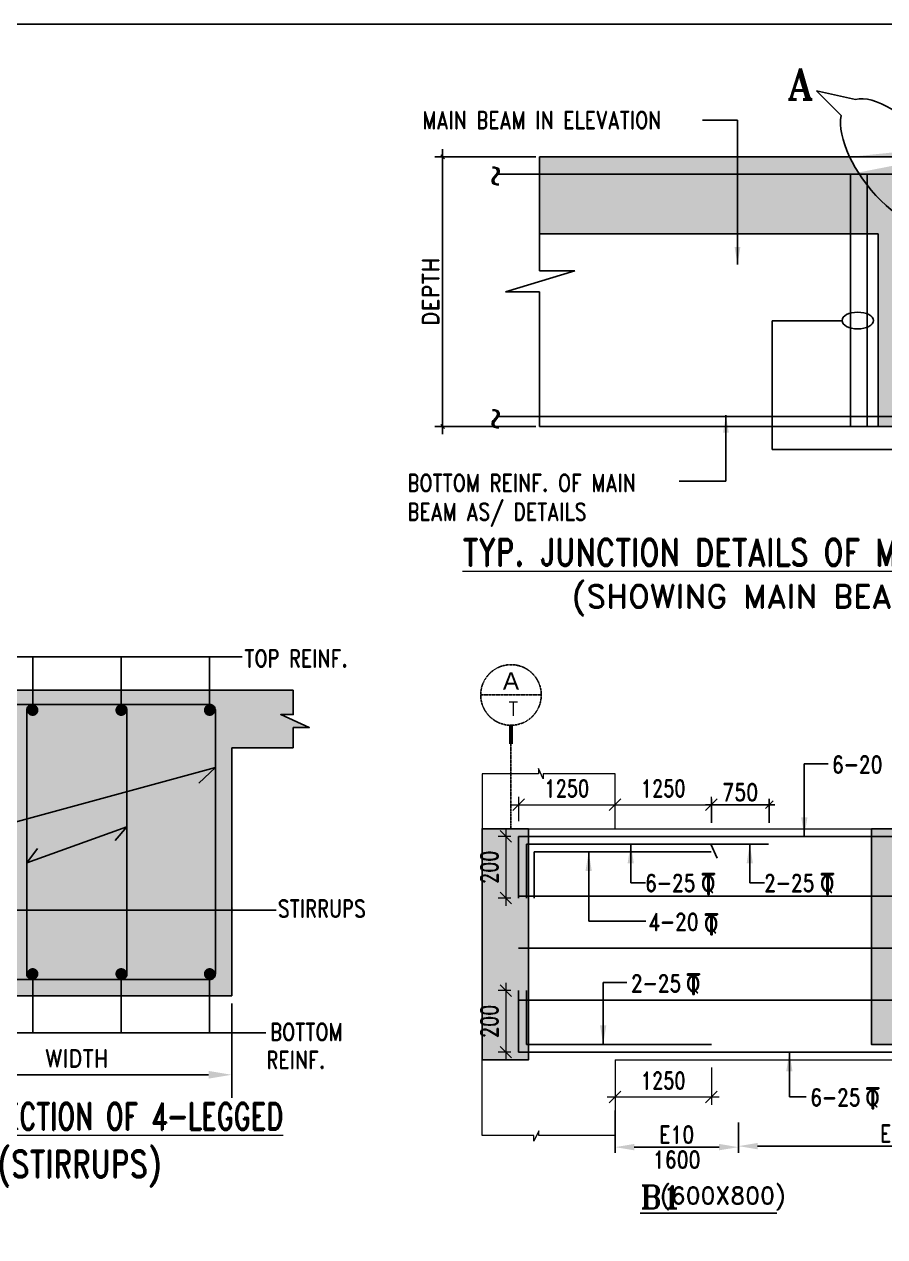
# Model space of a CAD drawing. Header units: millimetres. Extents: x 2061841 to 105821645, y -77612 to 48520811.
# Drawn here: x 2788404 to 2799567, y 43563 to 59297 of the extents above; entities that cross this region are included whole.
import ezdxf
from ezdxf.enums import TextEntityAlignment as Align

# ---------------------------------------------------------------- set-up
doc = ezdxf.new("R2010")
doc.units = ezdxf.units.MM
doc.header["$LTSCALE"] = 10
doc.header["$MEASUREMENT"] = 0
for name, pattern in [('AUDIT_I_161129175419-4', [0]), ('AUDIT_I_161129175419-5', [0]), ('BASEMENT COLUMN SETTING OUT-PART 2_R4$0$CENTER', [2, 1.25, -0.25, 0.25, -0.25]), ('CENTER', [2, 1.25, -0.25, 0.25, -0.25])]:
    doc.linetypes.add(name, pattern=pattern)
for name, color, linetype in [('A-Grid-Tower', 8, 'CENTER'), ('BASEMENT COLUMN SETTING OUT-PART 2_R4$0$A-GRID-MAIN', 2, 'BASEMENT COLUMN SETTING OUT-PART 2_R4$0$CENTER'), ('BEAM', 4, 'Continuous'), ('BEAM HATCH', 252, 'Continuous'), ('BORDER', 5, 'Continuous'), ('DIM', 8, 'Continuous'), ('HATCH', 33, 'Continuous'), ('LEADER', 3, 'Continuous'), ('REIN', 1, 'Continuous'), ('reinf', 1, 'Continuous'), ('SHEET', 7, 'Continuous'), ('VIN_BEAM', 4, 'Continuous')]:
    doc.layers.add(name, color=color, linetype=linetype)
for name, color, linetype, lineweight in [('GEN-LEDAR', 3, 'Continuous', 0), ('SHADE', 252, 'Continuous', 18), ('TEXT', 2, 'Continuous', 25), ('TEXT 3', 1, 'Continuous', 18), ('V-Beam1', 4, 'Continuous', 25), ('VIN_SLAB DIMENSION', 3, 'Continuous', 13)]:
    doc.layers.add(name, color=color, linetype=linetype, lineweight=lineweight)
doc.styles.add('200', font='romand.shx', dxfattribs={"width": 0.8, "height": 225})
doc.styles.add('BASEMENT COLUMN SETTING OUT-PART 2_R4$0$MAS-TXTL', font='arial.ttf', dxfattribs={"height": 200})
doc.styles.add('BASEMENT COLUMN SETTING OUT-PART 2_R4$0$MAS-TXTS', font='romans.shx', dxfattribs={"width": 0.8, "height": 180})
doc.styles.add('MAH', font='romand.shx', dxfattribs={"height": 210})
doc.styles.add('PK', font='romand.shx', dxfattribs={"width": 0.7, "height": 225})
doc.styles.add('PRP 100', font='romand.shx', dxfattribs={"width": 0.75})
doc.styles.add('RD', font='romand.shx', dxfattribs={"width": 0.9, "height": 225})
doc.styles.add('ROMAND', font='romand', dxfattribs={"height": 200})
doc.styles.add('RT', font='romant.shx', dxfattribs={"height": 250})
doc.dimstyles.new('AR', dxfattribs={"dimtxt": 250, "dimasz": 300, "dimexe": 300, "dimexo": 100, "dimgap": 100, "dimtad": 1, "dimdec": 0, "dimdsep": 46, "dimtxsty": 'RD', "dimcen": 2.5, "dimdle": 100, "dimclrd": 3, "dimclre": 3, "dimclrt": 2, "dimadec": 0, "dimazin": 0, "dimtfac": 1, "dimtdec": 0, "dimtmove": 0, "dimatfit": 3, "dimfxl": 1, "dimtolj": 1, "dimtzin": 0, "dimarcsym": 0})
doc.dimstyles.new('dim', dxfattribs={"dimtxt": 225, "dimasz": 150, "dimexe": 100, "dimexo": 100, "dimgap": 100, "dimtad": 1, "dimdec": 0, "dimlfac": -1, "dimrnd": 5, "dimdsep": 46, "dimtxsty": 'PRP 100', "dimblk": 'OBLIQUE', "dimcen": 1.5, "dimdle": 100, "dimclrd": 3, "dimclre": 3, "dimclrt": 2, "dimadec": 0, "dimazin": 0, "dimtfac": 1, "dimtdec": 0, "dimtix": 1, "dimtmove": 0, "dimatfit": 3, "dimldrblk": 'OBLIQUE', "dimfxl": 200, "dimlwd": -1, "dimlwe": -1, "dimarcsym": 0})
doc.dimstyles.new('GR', dxfattribs={"dimtxt": 225, "dimasz": 100, "dimexe": 50, "dimexo": 50, "dimgap": 40, "dimtad": 1, "dimdec": 0, "dimzin": 0, "dimdsep": 46, "dimtxsty": 'RD', "dimblk1": 'OBLIQUE', "dimblk2": 'OBLIQUE', "dimsah": 1, "dimcen": 0, "dimdle": 100, "dimclrd": 3, "dimclre": 3, "dimclrt": 2, "dimadec": 0, "dimazin": 0, "dimtfac": 1, "dimtdec": 0, "dimtix": 1, "dimtmove": 0, "dimatfit": 3, "dimfxl": 1, "dimtolj": 1, "dimtzin": 0, "dimarcsym": 0})
doc.dimstyles.new('GR1', dxfattribs={"dimtxt": 225, "dimasz": 125, "dimexe": 125, "dimexo": 100, "dimgap": 50, "dimtad": 1, "dimdec": 0, "dimzin": 3, "dimdsep": 46, "dimtxsty": '200', "dimblk1": 'OBLIQUE', "dimblk2": 'OBLIQUE', "dimsah": 1, "dimcen": 0.0625, "dimdle": 125, "dimclrd": 3, "dimclre": 3, "dimclrt": 2, "dimadec": 0, "dimazin": 0, "dimtfac": 1, "dimtdec": 0, "dimtix": 1, "dimtmove": 0, "dimatfit": 3, "dimfxl": 1, "dimtolj": 1, "dimtzin": 0, "dimarcsym": 0})
doc.dimstyles.new('GR2', dxfattribs={"dimtxt": 225, "dimasz": 100, "dimexe": 75, "dimexo": 75, "dimgap": 50, "dimtad": 1, "dimdec": 0, "dimdsep": 46, "dimtxsty": '200', "dimblk1": 'OBLIQUE', "dimblk2": 'OBLIQUE', "dimsah": 1, "dimcen": 50, "dimdle": 75, "dimclrd": 3, "dimclre": 3, "dimclrt": 2, "dimadec": 0, "dimazin": 0, "dimtfac": 1, "dimtdec": 0, "dimtix": 1, "dimtmove": 0, "dimatfit": 3, "dimldrblk": 'OBLIQUE', "dimfxl": 1, "dimtolj": 1, "dimtzin": 0, "dimarcsym": 0})
doc.dimstyles.new('MA', dxfattribs={"dimtxt": 210, "dimasz": 50, "dimexe": 100, "dimexo": 50, "dimgap": 50, "dimtad": 1, "dimdec": 0, "dimzin": 0, "dimdsep": 46, "dimtxsty": 'MAH', "dimblk1": 'OBLIQUE', "dimblk2": 'OBLIQUE', "dimsah": 1, "dimcen": 0.09, "dimdle": 100, "dimclrd": 3, "dimclre": 3, "dimclrt": 2, "dimadec": 0, "dimazin": 0, "dimtfac": 1, "dimtdec": 0, "dimtix": 1, "dimtofl": 0, "dimtmove": 0, "dimatfit": 3, "dimldrblk": 'OBLIQUE', "dimfxl": 1, "dimtolj": 1, "dimtzin": 0, "dimarcsym": 0})

# ---------------------------------------------------------------- blocks, each defined once
blk = doc.blocks.new('_Oblique')
at = {"color": 0, "linetype": 'ByBlock', "lineweight": -2}
blk.add_line((-0.5, -0.5), (0.5, 0.5), dxfattribs=at)
blk = doc.blocks.new('*D2007')
at = {"layer": 'Defpoints', "color": 0, "transparency": 16777216}
for p in [(2797318, 49170), (2796068, 48858), (2797318, 48858)]:
    blk.add_point(p, dxfattribs=at)
at = {"layer": 'VIN_SLAB DIMENSION', "color": 3, "transparency": 16777216}
for p, q in [((2796068, 48958), (2796068, 49270)), ((2797318, 48958), (2797318, 49270)), ((2795968, 49170), (2797418, 49170))]:
    blk.add_line(p, q, dxfattribs=at)
at = {"layer": 'VIN_SLAB DIMENSION', "color": 3, "transparency": 16777216, "xscale": 150, "yscale": 150, "zscale": 150, "rotation": 180}
blk.add_blockref('_Oblique', (2796068, 49170), dxfattribs=at)
at = {"layer": 'VIN_SLAB DIMENSION', "color": 3, "transparency": 16777216, "xscale": 150, "yscale": 150, "zscale": 150}
blk.add_blockref('_Oblique', (2797318, 49170), dxfattribs=at)
at = {"layer": 'VIN_SLAB DIMENSION', "color": 2, "transparency": 16777216, "insert": (2796693, 49382), "char_height": 225, "attachment_point": 5, "style": 'PRP 100'}
blk.add_mtext('1250', dxfattribs=at)
blk = doc.blocks.new('OBLIQUE')
blk = doc.blocks.new('A$C33BE299A')
at = {"layer": 'SHEET', "color": 4, "style": 'ROMAND'}
for s, height, p in [('T', 170, (-16.2, 0)), ('Q', 125, (-14.4, 26.9))]:
    blk.add_text(s, height=height, dxfattribs=at).set_placement(p)
blk = doc.blocks.new('*D1809')
at = {"layer": 'Defpoints', "color": 0, "transparency": 16777216}
for p in [(2794818, 48758, 52), (2794652, 47958), (2794818, 47958, 51)]:
    blk.add_point(p, dxfattribs=at)
at = {"layer": 'VIN_SLAB DIMENSION', "color": 3, "transparency": 16777216}
for p, q in [((2794652, 48858), (2794652, 47858)), ((2794718, 48758), (2794552, 48758)), ((2794718, 47958), (2794552, 47958))]:
    blk.add_line(p, q, dxfattribs=at)
at = {"layer": 'VIN_SLAB DIMENSION', "color": 3, "transparency": 16777216, "xscale": 150, "yscale": 150, "zscale": 150}
for p, rotation in [((2794652, 48758), 90), ((2794652, 47958), 270)]:
    blk.add_blockref('_Oblique', p, dxfattribs=dict(at, rotation=rotation))
at = {"layer": 'VIN_SLAB DIMENSION', "color": 2, "transparency": 16777216, "insert": (2794439, 48358), "char_height": 225, "attachment_point": 5, "rotation": 90, "style": 'PRP 100'}
blk.add_mtext('200', dxfattribs=at)
blk = doc.blocks.new('*D1810')
at = {"layer": 'Defpoints', "color": 0, "transparency": 16777216}
for p in [(2794818, 46758, 52), (2794652, 45958), (2794818, 45958, 51)]:
    blk.add_point(p, dxfattribs=at)
at = {"layer": 'VIN_SLAB DIMENSION', "color": 3, "transparency": 16777216}
for p, q in [((2794718, 46758), (2794552, 46758)), ((2794652, 46858), (2794652, 45858)), ((2794718, 45958), (2794552, 45958))]:
    blk.add_line(p, q, dxfattribs=at)
at = {"layer": 'VIN_SLAB DIMENSION', "color": 3, "transparency": 16777216, "xscale": 150, "yscale": 150, "zscale": 150}
for p, rotation in [((2794652, 46758), 90), ((2794652, 45958), 270)]:
    blk.add_blockref('_Oblique', p, dxfattribs=dict(at, rotation=rotation))
at = {"layer": 'VIN_SLAB DIMENSION', "color": 2, "transparency": 16777216, "insert": (2794439, 46358), "char_height": 225, "attachment_point": 5, "rotation": 90, "style": 'PRP 100'}
blk.add_mtext('200', dxfattribs=at)
blk = doc.blocks.new('*D1813')
at = {"layer": 'BEAM', "color": 3, "lineweight": -2, "transparency": 16777216}
for p, q in [((2797243, 49170), (2798143, 49170)), ((2797318, 48933), (2797318, 49245)), ((2798068, 48933), (2798068, 49245))]:
    blk.add_line(p, q, dxfattribs=at)
at = {"layer": 'Defpoints', "color": 0, "transparency": 16777216}
for p in [(2798068, 49170), (2797318, 48858, 52), (2798068, 48858, 52)]:
    blk.add_point(p, dxfattribs=at)
at = {"layer": 'BEAM', "color": 3, "lineweight": -2, "transparency": 16777216, "xscale": 100, "yscale": 100, "zscale": 100, "rotation": 180}
blk.add_blockref('_Oblique', (2797318, 49170), dxfattribs=at)
at = {"layer": 'BEAM', "color": 3, "lineweight": -2, "transparency": 16777216, "xscale": 100, "yscale": 100, "zscale": 100}
blk.add_blockref('_Oblique', (2798068, 49170), dxfattribs=at)
at = {"layer": 'BEAM', "color": 2, "transparency": 16777216, "insert": (2797693, 49332), "char_height": 225, "attachment_point": 5, "style": '200'}
blk.add_mtext('\\A1;750', dxfattribs=at)
blk = doc.blocks.new('*D1816')
at = {"layer": 'Defpoints', "color": 0, "transparency": 16777216}
for p in [(2796068, 45858), (2797318, 45858), (2797318, 45377)]:
    blk.add_point(p, dxfattribs=at)
at = {"layer": 'VIN_SLAB DIMENSION', "color": 3, "transparency": 16777216}
for p, q in [((2796068, 45758), (2796068, 45277)), ((2797318, 45758), (2797318, 45277)), ((2795968, 45377), (2797418, 45377))]:
    blk.add_line(p, q, dxfattribs=at)
at = {"layer": 'VIN_SLAB DIMENSION', "color": 3, "transparency": 16777216, "xscale": 150, "yscale": 150, "zscale": 150, "rotation": 180}
blk.add_blockref('_Oblique', (2796068, 45377), dxfattribs=at)
at = {"layer": 'VIN_SLAB DIMENSION', "color": 3, "transparency": 16777216, "xscale": 150, "yscale": 150, "zscale": 150}
blk.add_blockref('_Oblique', (2797318, 45377), dxfattribs=at)
at = {"layer": 'VIN_SLAB DIMENSION', "color": 2, "transparency": 16777216, "insert": (2796693, 45590), "char_height": 225, "attachment_point": 5, "style": 'PRP 100'}
blk.add_mtext('1250', dxfattribs=at)
blk = doc.blocks.new('*D1879')
at = {"layer": 'Defpoints', "color": 0, "transparency": 16777216}
for p in [(2796068, 49170), (2794818, 48858), (2796068, 48858)]:
    blk.add_point(p, dxfattribs=at)
at = {"layer": 'VIN_SLAB DIMENSION', "color": 3, "transparency": 16777216}
for p, q in [((2794818, 48958), (2794818, 49270)), ((2796068, 48958), (2796068, 49270)), ((2794718, 49170), (2796168, 49170))]:
    blk.add_line(p, q, dxfattribs=at)
at = {"layer": 'VIN_SLAB DIMENSION', "color": 3, "transparency": 16777216, "xscale": 150, "yscale": 150, "zscale": 150, "rotation": 180}
blk.add_blockref('_Oblique', (2794818, 49170), dxfattribs=at)
at = {"layer": 'VIN_SLAB DIMENSION', "color": 3, "transparency": 16777216, "xscale": 150, "yscale": 150, "zscale": 150}
blk.add_blockref('_Oblique', (2796068, 49170), dxfattribs=at)
at = {"layer": 'VIN_SLAB DIMENSION', "color": 2, "transparency": 16777216, "insert": (2795443, 49382), "char_height": 225, "attachment_point": 5, "style": 'PRP 100'}
blk.add_mtext('1250', dxfattribs=at)
blk = doc.blocks.new('*D1802')
at = {"layer": 'Defpoints', "color": 0, "linetype": 'AUDIT_I_161129175419-4', "ltscale": 0.25, "transparency": 16777216}
for p in [(2787079, 46689), (2791095, 46689), (2791095, 45665)]:
    blk.add_point(p, dxfattribs=at)
at = {"layer": 'DIM', "color": 3, "lineweight": -2, "ltscale": 0.25, "transparency": 16777216}
for p, q in [((2787079, 46589), (2787079, 45365)), ((2791095, 46589), (2791095, 45365)), ((2787379, 45665), (2790795, 45665))]:
    blk.add_line(p, q, dxfattribs=at)
at = {"layer": 'DIM', "color": 3, "linetype": 'AUDIT_I_161129175419-4', "ltscale": 0.25, "transparency": 16777216}
for points in [[(2787379, 45715), (2787379, 45615), (2787079, 45665)], [(2790795, 45715), (2790795, 45615), (2791095, 45665)]]:
    blk.add_solid(points, dxfattribs=at)
at = {"layer": 'DIM', "color": 2, "linetype": 'AUDIT_I_161129175419-4', "ltscale": 0.25, "transparency": 16777216, "insert": (2789087, 45877), "char_height": 225, "attachment_point": 5, "style": 'RD'}
blk.add_mtext('\\A1;WIDTH', dxfattribs=at)
blk = doc.blocks.new('*D1772')
at = {"layer": 'Defpoints', "color": 0, "linetype": 'AUDIT_I_161129175419-5', "transparency": 16777216}
for p in [(2795090, 57577), (2793831, 54077), (2795090, 54077)]:
    blk.add_point(p, dxfattribs=at)
at = {"layer": 'DIM', "color": 3, "linetype": 'AUDIT_I_161129175419-5', "lineweight": -2, "transparency": 16777216}
for p, q in [((2793831, 57677), (2793831, 53977)), ((2795040, 57577), (2793731, 57577)), ((2795040, 54077), (2793731, 54077))]:
    blk.add_line(p, q, dxfattribs=at)
at = {"layer": 'DIM', "color": 3, "linetype": 'AUDIT_I_161129175419-5', "lineweight": -2, "transparency": 16777216, "xscale": 50, "yscale": 50, "zscale": 50}
for p, rotation in [((2793831, 57577), 90), ((2793831, 54077), 270)]:
    blk.add_blockref('_Oblique', p, dxfattribs=dict(at, rotation=rotation))
at = {"layer": 'DIM', "color": 2, "linetype": 'AUDIT_I_161129175419-5', "transparency": 16777216, "insert": (2793676, 55827), "char_height": 210, "attachment_point": 5, "rotation": 90, "style": 'MAH'}
blk.add_mtext('\\A1;DEPTH', dxfattribs=at)
blk = doc.blocks.new('BASEMENT COLUMN SETTING OUT-PART 2_R4$0$GRID TARGET1')
blk.add_wipeout([(393, -655), (392, -641), (392, -628), (390, -614), (389, -600), (387, -587), (384, -573), (381, -560), (377, -547), (373, -534), (369, -521), (364, -508), (359, -495), (353, -483), (347, -471), (340, -459), (333, -447), (325, -435), (318, -424), (309, -413), (301, -403), (292, -392), (282, -382), (273, -373), (263, -363), (252, -354), (242, -346), (231, -337), (220, -330), (208, -322), (196, -315), (184, -308), (172, -302), (160, -296), (147, -291), (134, -286), (121, -282), (108, -278), (95, -274), (82, -271), (68, -268), (55, -266), (41, -265), (27, -263), (14, -263), (0, -262), (-14, -263), (-27, -263), (-41, -265), (-55, -266), (-68, -268), (-82, -271), (-95, -274), (-108, -278), (-121, -282), (-134, -286), (-147, -291), (-160, -296), (-172, -302), (-184, -308), (-196, -315), (-208, -322), (-220, -330), (-231, -337), (-242, -346), (-252, -354), (-263, -363), (-273, -373), (-282, -382), (-292, -392), (-301, -403), (-309, -413), (-318, -424), (-325, -435), (-333, -447), (-340, -459), (-347, -471), (-353, -483), (-359, -495), (-364, -508), (-369, -521), (-373, -534), (-377, -547), (-381, -560), (-384, -573), (-387, -587), (-389, -600), (-390, -614), (-392, -628), (-392, -641), (-393, -655), (-392, -669), (-392, -682), (-390, -696), (-389, -710), (-387, -723), (-384, -737), (-381, -750), (-377, -763), (-373, -776), (-369, -789), (-364, -802), (-359, -815), (-353, -827), (-347, -839), (-340, -851), (-333, -863), (-325, -875), (-318, -886), (-309, -897), (-301, -907), (-292, -918), (-282, -928), (-273, -937), (-263, -947), (-252, -956), (-242, -964), (-231, -973), (-220, -981), (-208, -988), (-196, -995), (-184, -1002), (-172, -1008), (-160, -1014), (-147, -1019), (-134, -1024), (-121, -1028), (-108, -1032), (-95, -1036), (-82, -1039), (-68, -1042), (-55, -1044), (-41, -1046), (-27, -1047), (-14, -1047), (0, -1048), (14, -1047), (27, -1047), (41, -1046), (55, -1044), (68, -1042), (82, -1039), (95, -1036), (108, -1032), (121, -1028), (134, -1024), (147, -1019), (160, -1014), (172, -1008), (184, -1002), (196, -995), (208, -988), (220, -981), (231, -973), (242, -964), (252, -956), (263, -947), (273, -937), (282, -928), (292, -918), (301, -907), (309, -897), (318, -886), (325, -875), (333, -863), (340, -851), (347, -839), (353, -827), (359, -815), (364, -802), (369, -789), (373, -776), (377, -763), (381, -750), (384, -737), (387, -723), (389, -710), (390, -696), (392, -682), (392, -669)])
blk.add_line((-393, -655), (393, -655))
at = {"const_width": 48.8}
blk.add_lwpolyline([(0, -1048), (0, -1292)], dxfattribs=at)
blk.add_circle((0, -655), 393)
for tag, height, style, p in [('AS', 225, 'BASEMENT COLUMN SETTING OUT-PART 2_R4$0$MAS-TXTL', (0, -586)), ('REF', 180, 'BASEMENT COLUMN SETTING OUT-PART 2_R4$0$MAS-TXTS', (29, -925))]:
    blk.add_attdef(tag, text='', height=height, dxfattribs=dict(style=style)).set_placement(p, align=Align.CENTER)
blk = doc.blocks.new('*D1755')
at = {"layer": 'BEAM', "color": 3, "lineweight": -2, "transparency": 16777216}
for p, q in [((2796068, 45201), (2796068, 44651)), ((2797668, 45045), (2797668, 44651)), ((2796318, 44726), (2797418, 44726))]:
    blk.add_line(p, q, dxfattribs=at)
at = {"layer": 'BEAM', "color": 3, "transparency": 16777216}
for points in [[(2796318, 44768), (2796318, 44685), (2796068, 44726)], [(2797418, 44768), (2797418, 44685), (2797668, 44726)]]:
    blk.add_solid(points, dxfattribs=at)
at = {"layer": 'Defpoints', "color": 0, "transparency": 16777216}
for p in [(2796068, 45276, 0), (2797668, 45120, 0), (2797668, 44726)]:
    blk.add_point(p, dxfattribs=at)
at = {"layer": 'BEAM', "color": 2, "transparency": 16777216, "char_height": 225, "attachment_point": 5, "style": '200'}
for s, insert in [('\\A1;E10', (2796868, 44889)), ('\\A1;1600', (2796868, 44564))]:
    blk.add_mtext(s, dxfattribs=dict(at, insert=insert))
blk = doc.blocks.new('*D1757')
at = {"layer": 'BEAM', "color": 3, "lineweight": -2, "transparency": 16777216}
for p, q in [((2801798, 45067), (2801798, 44664)), ((2797668, 44970), (2797668, 44664)), ((2797918, 44739), (2801548, 44739))]:
    blk.add_line(p, q, dxfattribs=at)
at = {"layer": 'BEAM', "color": 3, "transparency": 16777216}
for points in [[(2797918, 44781), (2797918, 44698), (2797668, 44739)], [(2801548, 44781), (2801548, 44698), (2801798, 44739)]]:
    blk.add_solid(points, dxfattribs=at)
at = {"layer": 'Defpoints', "color": 0, "transparency": 16777216}
for p in [(2797668, 45045), (2801798, 45142, 14), (2801798, 44739)]:
    blk.add_point(p, dxfattribs=at)
at = {"layer": 'BEAM', "color": 2, "transparency": 16777216, "insert": (2799733, 44902), "char_height": 225, "attachment_point": 5, "style": '200'}
blk.add_mtext('\\A1;E12', dxfattribs=at)

msp = doc.modelspace()

# ---------------------------------------------------------------- hatches: boundary and pattern name
at = {"layer": 'BEAM HATCH', "linetype": 'AUDIT_I_161129175419-5'}
h = msp.add_hatch(color=252, dxfattribs=at)
edge = h.paths.add_edge_path()
edge.add_line((2801743.3, 56576.6), (2806698.8, 56576.6))
edge.add_line((2806698.8, 56576.6), (2806698.8, 57576.6))
edge.add_line((2806698.8, 57576.6), (2800259.9, 57576.6))
edge.add_ellipse((2799738.7, 57480), major_axis=(-645.6, 793.7), ratio=0.4694482, start_angle=62.57001, end_angle=255.62807, ccw=False)
edge.add_line((2799110.6, 57576.6), (2795090, 57576.6))
edge.add_line((2795090, 57576.6), (2795090, 56576.6))
edge.add_line((2795090, 56576.6), (2799482.8, 56576.6))
edge.add_line((2799482.8, 56576.6), (2799482.8, 54076.6))
edge.add_line((2799482.8, 54076.6), (2801743.3, 54076.6))
edge.add_line((2801743.3, 54076.6), (2801743.3, 56576.6))
edge = h.paths.add_edge_path(flags=17)
edge.add_ellipse((2799738.7, 57480), major_axis=(-645.6, 793.7), ratio=0.4694482, start_angle=62.57001, end_angle=255.62807)
edge.add_line((2800259.9, 57576.6), (2799110.6, 57576.6))
at = {"layer": 'BEAM HATCH'}
for points in [[(2794943.6, 48858.3), (2794343.3, 48858.3), (2794343.3, 45858.3), (2794943.6, 45858.3)], [(2799393.3, 48858.3), (2799843.3, 48858.3), (2799843.3, 46058.3), (2799393.3, 46058.3)]]:
    msp.add_hatch(color=252, dxfattribs=at).paths.add_polyline_path(points)
at = {"layer": 'SHADE', "linetype": 'Continuous'}
h = msp.add_hatch(color=256, dxfattribs=at)
h.dxf.hatch_style = 1
h.paths.add_polyline_path([(2791893.5, 50656.7), (2786295, 50656.7), (2786295, 50340.2), (2786455.9, 50340.2), (2786088.2, 50169.7), (2786295, 50169.7), (2786295, 49906.7), (2787079, 49906.7), (2787079, 46688.6), (2791095.5, 46688.6), (2791095.5, 49906.7), (2791893.5, 49906.7), (2791893.5, 50169.7), (2792100.3, 50169.7), (2791732.5, 50340.2), (2791893.5, 50340.2), (2791893.5, 50656.7)])

# ---------------------------------------------------------------- linework, layer by layer
at = {"layer": 'A-Grid-Tower', "color": 6}
msp.add_line((2794718.3, 49957.1, 51.6), (2794718.3, 48858.3, 49.8), dxfattribs=at)
at = {"layer": 'BEAM', "linetype": 'AUDIT_I_161129175419-5', "ltscale": 800}
for p, q in [((2795090, 57576.6), (2806698.8, 57576.6)), ((2795090, 57576.6), (2795090, 56096.5)), ((2795090, 56576.6), (2799482.8, 56576.6)), ((2799482.8, 54076.6), (2799482.8, 56576.6)), ((2795546, 56096.5), (2794646.6, 55825.5)), ((2795090, 56096.5), (2795546, 56096.5)), ((2794646.6, 55825.5), (2795090, 55825.5)), ((2795090, 55825.5), (2795090, 54076.6)), ((2795090, 54076.6), (2806698.8, 54076.6)), ((2786295, 50656.7), (2791893.5, 50656.7)), ((2791095.5, 46688.6), (2791095.5, 49906.7)), ((2791095.5, 49906.7), (2791893.5, 49906.7))]:
    msp.add_line(p, q, dxfattribs=at)
at = {"layer": 'BEAM', "lineweight": 13}
for p, q in [((2794343.3, 49568.4, 0), (2794343.3, 48858.3, 0)), ((2795073.4, 49568.4, 0), (2794343.3, 49568.4, 51.6)), ((2795073.4, 49639, 0), (2795073.4, 49568.4, 0)), ((2795136.6, 49507.4, 0), (2795073.4, 49639, 0)), ((2795136.6, 49568.4, 0), (2795136.6, 49507.4, 0)), ((2796068.3, 49568.4, 226.7), (2795136.6, 49568.4, 0)), ((2796068.3, 48858.3, 51.6), (2796068.3, 49568.4, 51.6)), ((2794343.3, 48858.3, 51.6), (2794343.3, 45858.3, 51.6)), ((2794343.3, 48858.3, 51.6), (2805198.3, 48858.3, 0)), ((2794343.3, 44875.4, 0), (2794343.3, 45858.3, 0)), ((2796068.3, 45858.3, 51.6), (2803398.3, 45858.3, 0)), ((2796068.3, 45858.3, 51.6), (2796068.3, 44875.4, 51.6)), ((2795014.6, 44875.4, 0), (2794343.3, 44875.4, 51.6)), ((2795077.7, 44936.3, 0), (2795014.6, 44804.8, 0)), ((2795014.6, 44804.8, 0), (2795014.6, 44875.4, 0)), ((2795077.7, 44875.4, 0), (2795077.7, 44936.3, 0)), ((2796068.3, 44875.4, 226.7), (2795077.7, 44875.4, 0))]:
    msp.add_line(p, q, dxfattribs=at)
at = {"layer": 'BEAM', "linetype": 'AUDIT_I_161129175419-5', "ltscale": 50}
msp.add_lwpolyline([(2791893.5, 49906.7), (2791893.5, 50169.7), (2792100.3, 50169.7), (2791732.5, 50340.2), (2791893.5, 50340.2), (2791893.5, 50656.7)], dxfattribs=at)
at = {"layer": 'BORDER'}
msp.add_lwpolyline([(2742621.9, -702.5), (2832621.9, -702.5), (2832621.9, 59297.5), (2742621.9, 59297.5)], close=True, dxfattribs=at)
at = {"layer": 'Defpoints', "color": 0, "linetype": 'AUDIT_I_161129175419-4'}
for p in [(2795321.5, 54076.6, 31.9), (2791095.5, 46688.6)]:
    msp.add_point(p, dxfattribs=at)
at = {"layer": 'HATCH', "color": 3, "linetype": 'AUDIT_I_161129175419-5', "ltscale": 800}
for p, q in [((2799187.9, 58320.2), (2798682, 58433.5)), ((2798682, 58433.5), (2799002.3, 58111.8)), ((2799012.9, 55450.9), (2798105.3, 55450.9)), ((2798105.3, 55450.9), (2798105.3, 53777.7)), ((2798105.3, 53777.7), (2802653, 53777.7)), ((2787365.4, 51086.6), (2791230.6, 51086.6)), ((2788513.3, 50396.7), (2788513.3, 51086.6)), ((2789661.2, 50396.7), (2789661.2, 51086.6)), ((2790809, 50396.7), (2790809, 51086.6)), ((2788513.3, 46974.7), (2788513.3, 46209.1)), ((2789661.2, 46974.7), (2789661.2, 46209.1)), ((2790809, 46974.7), (2790809, 46209.1)), ((2787365.4, 46209.1), (2791539.1, 46209.1))]:
    msp.add_line(p, q, dxfattribs=at)
at = {"layer": 'HATCH', "color": 3, "linetype": 'AUDIT_I_161129175419-5', "ltscale": 50}
for points in [[(2787521.3, 48876.6), (2787315.3, 48680.7), (2790885.4, 49651.5), (2790670.3, 49448.5)], [(2788576.4, 48601.3), (2788438.3, 48416.3), (2789736.2, 48882.8), (2789583.6, 48703.2)]]:
    msp.add_lwpolyline(points, dxfattribs=at)
at = {"layer": 'HATCH', "color": 3, "linetype": 'AUDIT_I_161129175419-5', "ltscale": 800, "extrusion": (0, 0, -1)}
msp.add_ellipse((2799738.7, 57480, 31.9), major_axis=(-645.6, 793.7), ratio=0.4694482, start_param=0.2159754, end_param=5.9155819, dxfattribs=at)
msp.add_ellipse((2799216.1, 55452.8, 31.9), major_axis=(203.3, 0), ratio=0.531257, dxfattribs=at)
at = {"layer": 'REIN'}
for p, q in [((2794817.7, 48758.3, 51.6), (2798233.9, 48758.3, 51.6)), ((2794817.7, 48758.3, 51.6), (2794817.7, 47958.3, 51.2)), ((2794917.7, 48658.3, 51.5), (2794917.7, 47958.3, 51.2)), ((2794917.7, 48658.3, 51.6), (2798059.5, 48658.3, 51.6)), ((2797312.6, 48658.3, 51.6), (2797392.9, 48476.4, 51.6)), ((2798233.9, 48758.3, 51.6), (2804647.4, 48758.3, 51.6)), ((2795017.7, 48558.3, 51.5), (2795017.7, 47958.3, 51.2)), ((2795017.7, 48558.3, 51.5), (2797313.9, 48558.3, 51.6)), ((2794817.7, 47983.3, 51.2), (2804647.4, 47983.3, 51.2)), ((2794817.6, 47308.3, 50.9), (2804647.4, 47308.3, 50.9)), ((2794817.7, 46758.3, 50.6), (2794817.7, 45958.3, 50.2)), ((2794917.7, 46758.3, 50.6), (2794917.7, 46058.3, 50.3)), ((2794817.6, 46633.3, 50.6), (2804647.4, 46633.3, 50.6)), ((2794817.7, 45958.3, 50.2), (2804647.4, 45958.3, 50.2)), ((2794917.7, 46058.3, 50.2), (2797318.3, 46058.3, 50.2))]:
    msp.add_line(p, q, dxfattribs=at)
at = {"layer": 'reinf', "linetype": 'AUDIT_I_161129175419-5', "ltscale": 800}
for p, q in [((2794539.2, 57350.4), (2807245, 57350.4)), ((2799121.1, 54076.6), (2799121.1, 57350.4)), ((2799337.1, 54076.6), (2799337.1, 57350.4)), ((2794537.1, 54208.9), (2807237.8, 54208.9))]:
    msp.add_line(p, q, dxfattribs=at)
at = {"layer": 'reinf', "linetype": 'AUDIT_I_161129175419-5', "ltscale": 50}
for points in [[(2787365.4, 50471.7), (2790809, 50471.7, -0.4142136), (2790884, 50396.7), (2790884, 46974.7, -0.4142136), (2790809, 46899.7), (2787365.4, 46899.7, -0.4142136), (2787290.4, 46974.7), (2787290.4, 50396.7, -0.4142136)], [(2788513.3, 50471.7), (2789661.2, 50471.7, -0.4142136), (2789736.2, 50396.7), (2789736.2, 46974.7, -0.4142136), (2789661.2, 46899.7), (2788513.3, 46899.7, -0.4142136), (2788438.3, 46974.7), (2788438.3, 50396.7, -0.4142136)]]:
    msp.add_lwpolyline(points, format="xyb", close=True, dxfattribs=at)
at = {"layer": 'reinf', "color": 3, "linetype": 'AUDIT_I_161129175419-5', "const_width": 75}
for points in [[(2788550.8, 50396.7, 1), (2788475.8, 50396.7, 1)], [(2789698.7, 50396.7, 1), (2789623.7, 50396.7, 1)], [(2790771.5, 50396.7, -1), (2790846.5, 50396.7, -1)], [(2788550.8, 46974.7, -1), (2788475.8, 46974.7, -1)], [(2789698.7, 46974.7, -1), (2789623.7, 46974.7, -1)], [(2790771.5, 46974.7, 1), (2790846.5, 46974.7, 1)]]:
    msp.add_lwpolyline(points, format="xyb", close=True, dxfattribs=at)
at = {"layer": 'V-Beam1', "linetype": 'Continuous', "ltscale": 800}
msp.add_line((2787079, 46688.6), (2791095.5, 46688.6), dxfattribs=at)
at = {"layer": 'VIN_BEAM', "elevation": 51.6}
msp.add_lwpolyline([(2794943.6, 48858.3), (2794343.3, 48858.3), (2794343.3, 45858.3), (2794943.6, 45858.3)], close=True, dxfattribs=at)
at = {"layer": 'VIN_BEAM'}
msp.add_lwpolyline([(2799393.3, 48858.3), (2799843.3, 48858.3), (2799843.3, 46058.3), (2799393.3, 46058.3)], close=True, dxfattribs=at)

# ---------------------------------------------------------------- block references
at = {"layer": 'TEXT', "color": 1, "xscale": 1.600000001490116, "yscale": 1.600000001490116, "zscale": 1.600000001490116}
for p in [(2797205.8, 48004.7, 243709.9), (2798749.6, 48004.7, 243709.9), (2797242.5, 47481.6, 243687.3), (2797011.7, 46704.9, 243708.5), (2799337.9, 45225.1, 243709.9)]:
    msp.add_blockref('A$C33BE299A', p, dxfattribs=at)

# ---------------------------------------------------------------- texts
at = {"layer": 'TEXT', "color": 1, "linetype": 'AUDIT_I_161129175419-5', "style": 'RT'}
msp.add_text('A', height=400, dxfattribs=at).set_placement((2798301.1, 58322.3, 31.9))
at = {"layer": 'TEXT', "color": 2, "linetype": 'AUDIT_I_161129175419-5', "style": 'RD', "width": 0.8}
for s, p in [('MAIN BEAM IN ELEVATION', (2793567.7, 57940.8, 31.9)), ('BOTTOM REINF. OF MAIN', (2793376.3, 53232.8, 31.9)), ('BEAM AS/ DETAILS', (2793376.3, 52859.6, 31.9)), ('TOP REINF.', (2791259.9, 50956.5)), ('STIRRUPS', (2791693.7, 47710.3)), ('BOTTOM ', (2791595.2, 46108.6)), (' REINF.', (2791422.6, 45745.6))]:
    msp.add_text(s, height=225, dxfattribs=at).set_placement(p)
at = {"layer": 'TEXT', "color": 1, "linetype": 'AUDIT_I_161129175419-5', "style": 'RT'}
for p in [(2794643.1, 57180.3, 31.9), (2794643.7, 54029.5, 31.9)]:
    msp.add_text('~', height=288, rotation=90, dxfattribs=at).set_placement(p)
at = {"layer": 'TEXT', "color": 2, "style": 'PK', "width": 0.8}
for s, p in [('6-20', (2798882.2, 49578.1, 51.4)), ('6-25', (2796456.6, 48040.7, 51.6)), ('2-25', (2798000.4, 48040.7, 51.6)), ('4-20', (2796497.6, 47537, 29.1)), ('2-25', (2796272.8, 46738.3, 50)), ('6-25', (2798599.1, 45258.5, 51.4))]:
    msp.add_text(s, height=225, dxfattribs=at).set_placement(p)
at = {"layer": 'TEXT', "color": 1, "style": 'RT'}
msp.add_text('%%UB1      ', height=300, dxfattribs=at).set_placement((2797280.4, 44079.6, 51.6), align=Align.MIDDLE_CENTER)
at = {"layer": 'TEXT', "color": 2, "style": 'RD'}
msp.add_text('(600X800)', height=225, dxfattribs=at).set_placement((2796656.8, 43985.6, 51.6))
at = {"layer": 'TEXT 3', "linetype": 'AUDIT_I_161129175419-5', "ltscale": 30, "style": 'RD'}
for s, width, p in [('%%uTYP. JUNCTION DETAILS OF MAIN & SECONDARY BEAM', 0.8, (2794090, 52270.8, 31.9)), ('%%UTYPICAL SECTION OF 4-LEGGED', 0.7, (2786470.4, 44951.5)), ('(STIRRUPS)', 0.8, (2788064.6, 44332.5))]:
    msp.add_text(s, height=350, dxfattribs=dict(at, width=width)).set_placement(p)
msp.add_text('(SHOWING MAIN BEAM IN ELEVATION)', height=300, dxfattribs=at).set_placement((2795517, 51724, 31.9))

# ---------------------------------------------------------------- dimensions: what is measured, and where the dimension line sits
at = {"layer": 'BEAM'}
dim = msp.add_linear_dim(base=(2798068.3, 49170), p1=(2797318.3, 48858.3, 51.6), p2=(2798068.3, 48858.3, 51.6), dimstyle='GR2', override={"dimldrblk": 'OBLIQUE'}, dxfattribs=at)
dim.commit()
dim.dimension.update_dxf_attribs({"geometry": '*D1813', "text_midpoint": (2797693.3, 49332.5)})
dim = msp.add_linear_dim(base=(2797668.3, 44726.2, 51.6), p1=(2796068.3, 45275.5, 51.6), p2=(2797668.3, 45120.5, 51.6), text='E10\\X1600', dimstyle='GR2', override={"dimasz": 250, "dimtxsty": '200', "dimldrblk": 'OBLIQUE'}, dxfattribs=at)
dim.commit()
dim.dimension.update_dxf_attribs({"geometry": '*D1755', "text_midpoint": (2796868.3, 44726.2, 51.6), "dimtype": 160})
dim = msp.add_linear_dim(base=(2801798.3, 44739.4, 51.6), p1=(2797668.3, 45045.5, 51.6), p2=(2801798.3, 45141.7, 65.6), text='E12', dimstyle='GR2', override={"dimasz": 250, "dimtxsty": '200', "dimldrblk": 'OBLIQUE'}, dxfattribs=at)
dim.commit()
dim.dimension.update_dxf_attribs({"geometry": '*D1757', "text_midpoint": (2799733.3, 44901.9, 51.6)})
at = {"layer": 'DIM', "linetype": 'AUDIT_I_161129175419-5'}
dim = msp.add_linear_dim(base=(2793830.5, 54076.6, 31.9), p1=(2795090, 57576.6, 31.9), p2=(2795090, 54076.6, 31.9), angle=90, text='DEPTH', dimstyle='MA', dxfattribs=at)
dim.commit()
dim.dimension.update_dxf_attribs({"geometry": '*D1772', "text_midpoint": (2793675.5, 55826.6, 31.9)})
at = {"layer": 'DIM', "linetype": 'AUDIT_I_161129175419-4', "ltscale": 0.25}
dim = msp.add_linear_dim(base=(2791095.5, 45664.7), p1=(2787079, 46688.6), p2=(2791095.5, 46688.6), text='WIDTH', dimstyle='AR', override={"dimfxl": 1.25, "dimarcsym": 1}, dxfattribs=at)
dim.commit()
dim.dimension.update_dxf_attribs({"geometry": '*D1802', "text_midpoint": (2789087.2, 45877.2)})
at = {"layer": 'VIN_SLAB DIMENSION'}
for base, p1, p2, picture, middle in [((2796068.3, 49170, 51.6), (2794818.3, 48858.3, 51.6), (2796068.3, 48858.3, 51.6), '*D1879', (2795443.3, 49382.5, 51.6)), ((2797318.3, 49170, 51.6), (2796068.3, 48858.3, 51.6), (2797318.3, 48858.3, 51.6), '*D2007', (2796693.3, 49382.5, 51.6)), ((2797318.3, 45377.4, 51.6), (2796068.3, 45858.3, 51.6), (2797318.3, 45858.3, 51.6), '*D1816', (2796693.3, 45589.9, 51.6))]:
    dim = msp.add_linear_dim(base=base, p1=p1, p2=p2, dimstyle='dim', dxfattribs=at)
    dim.commit()
    dim.dimension.update_dxf_attribs({"geometry": picture, "text_midpoint": middle})
for base, p1, p2, picture, middle in [((2794652, 47958.3), (2794817.7, 48758.3, 51.6), (2794817.7, 47958.3, 51.2), '*D1809', (2794439.5, 48358.3)), ((2794652, 45958.3, -1), (2794817.7, 46758.3, 50.6), (2794817.7, 45958.3, 50.2), '*D1810', (2794439.5, 46358.3, -1))]:
    dim = msp.add_linear_dim(base=base, p1=p1, p2=p2, angle=90, text='200', dimstyle='dim', dxfattribs=at)
    dim.commit()
    dim.dimension.update_dxf_attribs({"geometry": picture, "text_midpoint": middle})

# ---------------------------------------------------------------- leaders
at = {"layer": 'GEN-LEDAR', "linetype": 'AUDIT_I_161129175419-5'}
for points in [[(2797656.5, 56180.3, 31.9), (2797656.5, 58054.2, 31.9), (2797201, 58054.2, 31.9)], [(2797506.9, 54223.7, 31.9), (2797506.9, 53366.4, 31.9), (2796899.8, 53366.4, 31.9)], [(2787315.3, 47800.8), (2791636.4, 47800.8)], [(2788565.8, 47800.8), (2791520.3, 47800.8)], [(2789834.5, 47800.8), (2791644.3, 47800.8)], [(2790885.4, 47800.8), (2791671.2, 47800.8)]]:
    msp.add_leader(points, dimstyle='GR1', override={"dimasz": 225}, dxfattribs=at)
at = {"layer": 'LEADER', "color": 3}
for points in [[(2798523.2, 48758, 51.6), (2798523.2, 49700.8, 51.6), (2798830.6, 49700.8, 51.6)], [(2796271.8, 48658.3, 51.6), (2796271.8, 48155.5, 51.6), (2796463.8, 48155.5, 51.6)], [(2797815.6, 48658.3, 51.6), (2797815.6, 48155.5, 51.6), (2798007.6, 48155.5, 51.6)], [(2795726, 48558.3, 51.5), (2795726, 47657.4, 51.5), (2796468.4, 47657.4, 51.5)], [(2795913.8, 46058, 50.2), (2795913.8, 46860.9, 50.2), (2796221.2, 46860.9, 50.2)], [(2798329.4, 45958.3, 51.6), (2798329.4, 45381.1, 51.6), (2798547.4, 45381.1, 51.6)]]:
    msp.add_leader(points, dimstyle='GR', override={"dimasz": 250}, dxfattribs=at)

# ---------------------------------------------------------------- next in the draw order: block references
at = {"layer": 'BASEMENT COLUMN SETTING OUT-PART 2_R4$0$A-GRID-MAIN', "color": 240, "true_color": 0xed1f24}
msp.add_blockref('BASEMENT COLUMN SETTING OUT-PART 2_R4$0$GRID TARGET1', (2794718.3, 51248.9, 51.6), dxfattribs=at).add_auto_attribs({'REF': 'T', 'AS': 'A'})

doc.saveas('drawing.dxf')
